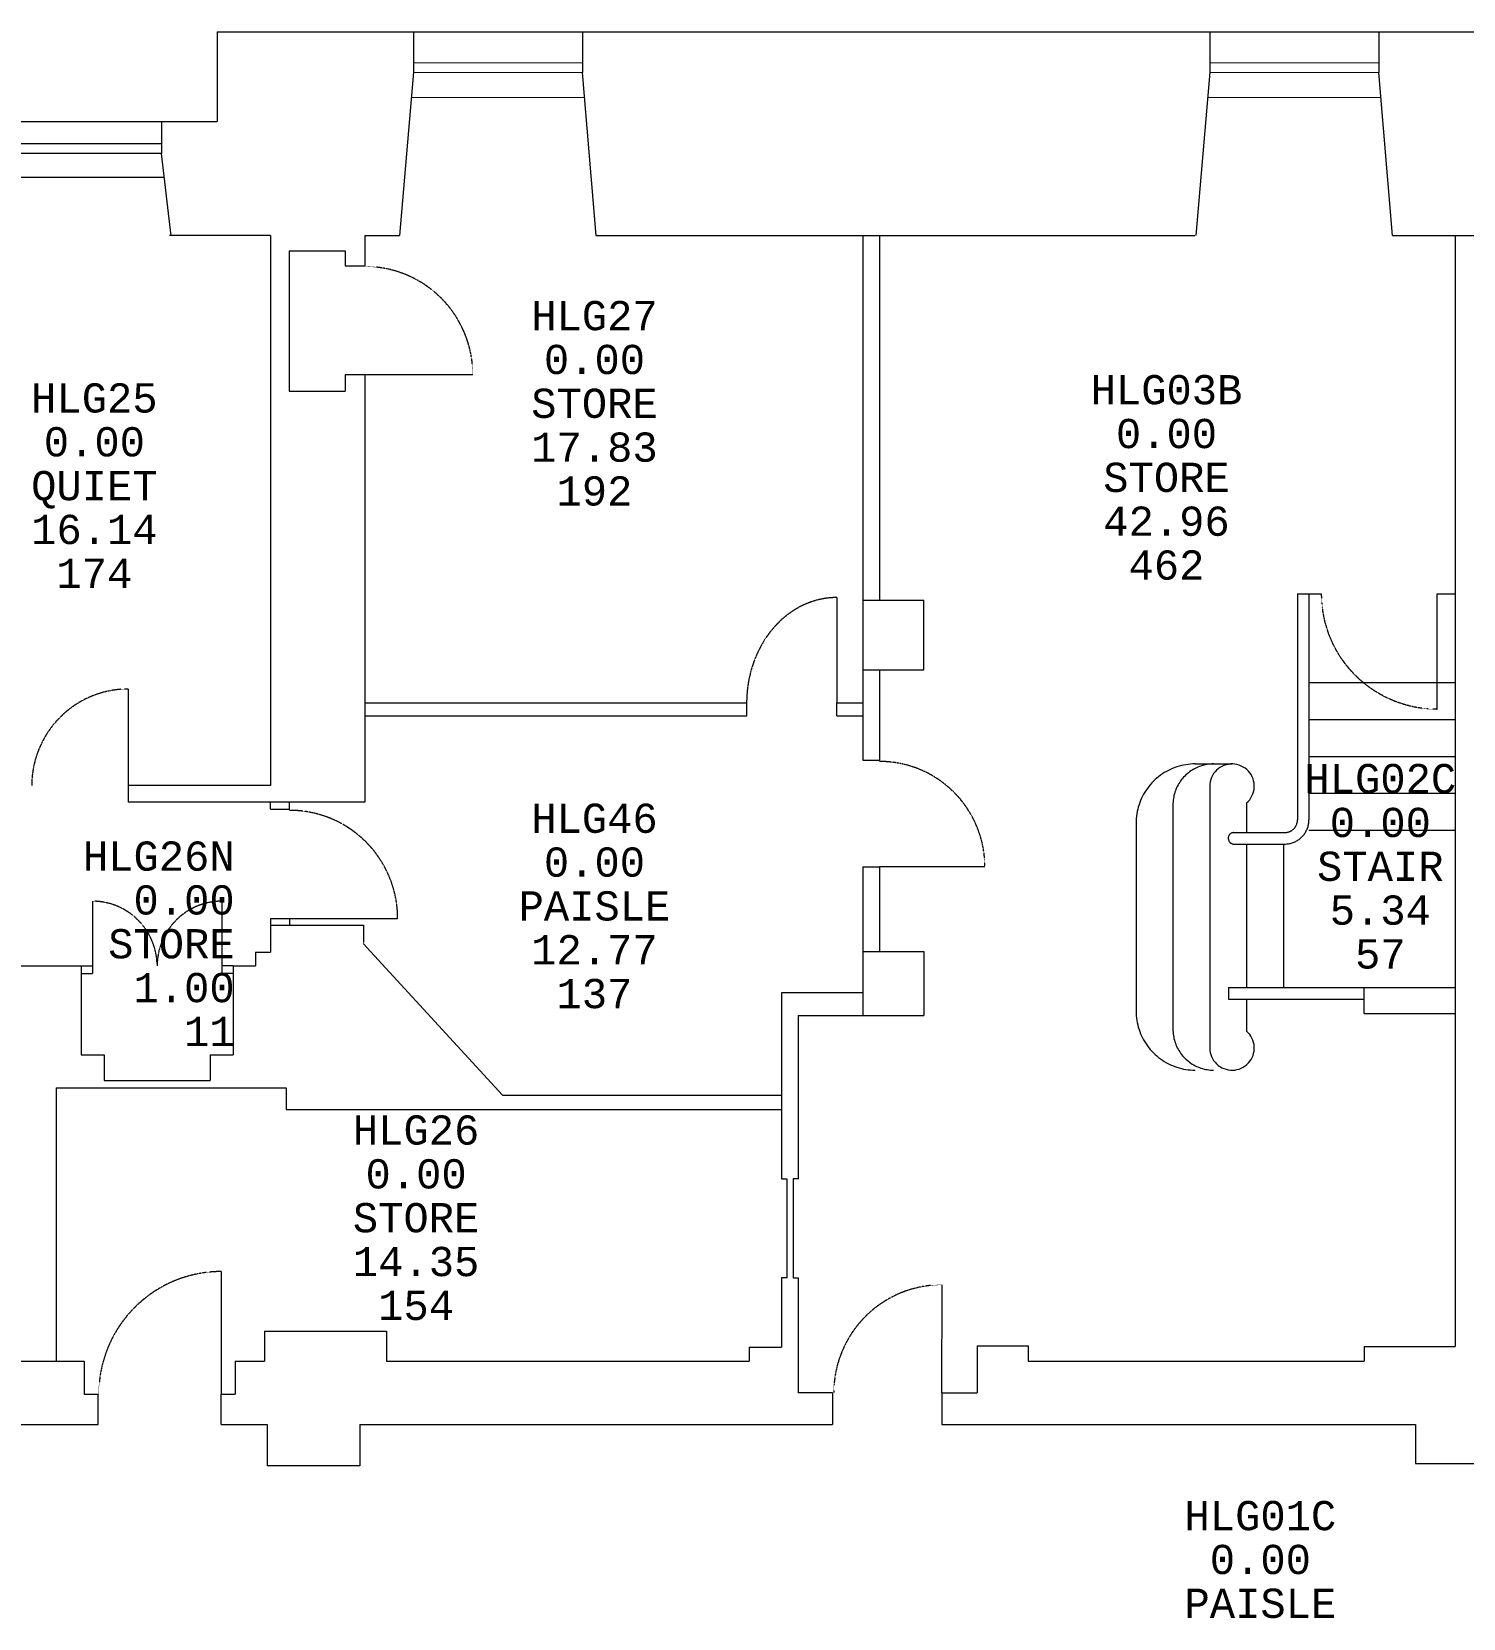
# Model space of a CAD drawing. Extents: x 0 to 84000, y 0 to 59400.
# Drawn here: x 36022 to 47289, y 30182 to 42669 of the extents above; entities that cross this region are included whole.
import ezdxf
from ezdxf.enums import TextEntityAlignment as Align

# ---------------------------------------------------------------- set-up
doc = ezdxf.new("R2010")
doc.units = 0
doc.header["$MEASUREMENT"] = 0
doc.linetypes.add('HIDDEN', pattern=[0.375, 0.25, -0.125])
doc.layers.get('0').update_dxf_attribs({"linetype": 'CONTINUOUS', "lineweight": 0})
for name, color, linetype, lineweight in [('001BUILDING', 7, 'CONTINUOUS', 0), ('001PARTITIONING', 7, 'CONTINUOUS', 0), ('RM$TXT', 7, 'CONTINUOUS', 0)]:
    doc.layers.add(name, color=color, linetype=linetype, lineweight=lineweight)
doc.styles.add('MONOTXT', font='MONOTXT')

# ---------------------------------------------------------------- blocks, each defined once
blk = doc.blocks.new('10HH0220B')
at = {"linetype": 'HIDDEN'}
for p, q in [((-118.889896, 750.642939), (-148.268334, 745.396626)), ((-89.328139, 754.731815), (-118.889896, 750.642939)), ((-59.628644, 757.65695), (-89.328139, 754.731815)), ((-29.837206, 759.413833), (-59.628644, 757.65695)), ((0.000239, 759.999756), (-29.837206, 759.413833)), ((-422.232969, 631.916885), (-446.716378, 614.852915)), ((-397.098507, 648.006485), (-422.232969, 631.916885)), ((-371.351749, 663.096907), (-397.098507, 648.006485)), ((-345.032393, 677.164882), (-371.351749, 663.096907)), ((-318.181022, 690.188718), (-345.032393, 677.164882)), ((-290.83904, 702.148333), (-318.181022, 690.188718)), ((-263.048605, 713.025288), (-290.83904, 702.148333)), ((-234.852568, 722.802809), (-263.048605, 713.025288)), ((-206.294406, 731.465821), (-234.852568, 722.802809)), ((-177.418153, 739.000966), (-206.294406, 731.465821)), ((-148.268334, 745.396626), (-177.418153, 739.000966)), ((-558.084681, 515.888668), (-577.908108, 493.580639)), ((-537.400728, 537.401234), (-558.084681, 515.888668)), ((-515.888143, 558.085167), (-537.400728, 537.401234)), ((-493.580095, 577.908573), (-515.888143, 558.085167)), ((-470.510983, 596.840886), (-493.580095, 577.908573)), ((-446.716378, 614.852915), (-470.510983, 596.840886)), ((-648.006111, 397.099117), (-663.096557, 371.352373)), ((-631.916487, 422.233564), (-648.006111, 397.099117)), ((-614.852494, 446.716957), (-631.916487, 422.233564)), ((-596.840443, 470.511546), (-614.852494, 446.716957)), ((-577.908108, 493.580639), (-596.840443, 470.511546)), ((-713.02504, 263.049276), (-722.802588, 234.853249)), ((-702.14806, 290.839701), (-713.02504, 263.049276)), ((-690.188418, 318.181672), (-702.14806, 290.839701)), ((-677.164557, 345.03303), (-690.188418, 318.181672)), ((-663.096557, 371.352373), (-677.164557, 345.03303)), ((-745.396487, 148.269036), (-750.642827, 118.890603)), ((-739.000799, 177.418849), (-745.396487, 148.269036)), ((-731.465627, 206.295095), (-739.000799, 177.418849)), ((-722.802588, 234.853249), (-731.465627, 206.295095)), ((-759.413805, 29.837921), (-759.999756, 0.000477)), ((-757.656894, 59.629357), (-759.413805, 29.837921)), ((-754.731731, 89.328849), (-757.656894, 59.629357)), ((-750.642827, 118.890603), (-754.731731, 89.328849))]:
    blk.add_line(p, q, dxfattribs=at)
at = {"linetype": 'Continuous'}
blk.add_line((0, 760), (0, 0), dxfattribs=at)
blk = doc.blocks.new('11HH0220B')
at = {"linetype": 'HIDDEN'}
for p, q in [((-386.273949, 757.160626), (-415.733326, 741.394348)), ((-356.217689, 771.756915), (-386.273949, 757.160626)), ((-325.61099, 785.160659), (-356.217689, 771.756915)), ((-294.501147, 797.351147), (-325.61099, 785.160659)), ((-262.93623, 808.309542), (-294.501147, 797.351147)), ((-230.965016, 818.018911), (-262.93623, 808.309542)), ((-198.636907, 826.46425), (-230.965016, 818.018911)), ((-166.001857, 833.632509), (-198.636907, 826.46425)), ((-133.110296, 839.512612), (-166.001857, 833.632509)), ((-100.013049, 844.095473), (-133.110296, 839.512612)), ((-66.761258, 847.374009), (-100.013049, 844.095473)), ((-33.406306, 849.343156), (-66.761258, 847.374009)), ((0.000267, 849.999869), (-33.406306, 849.343156)), ((-552.519881, 645.926899), (-577.479121, 623.712788)), ((-526.706869, 667.142902), (-552.519881, 645.926899)), ((-500.079972, 687.328014), (-526.706869, 667.142902)), ((-472.680335, 706.451044), (-500.079972, 687.328014)), ((-444.550297, 724.482443), (-472.680335, 706.451044)), ((-415.733326, 741.394348), (-444.550297, 724.482443)), ((-668.028033, 525.583795), (-688.168322, 498.922978)), ((-646.855484, 551.432462), (-668.028033, 525.583795)), ((-624.683394, 576.429037), (-646.855484, 551.432462)), ((-601.546022, 600.534896), (-624.683394, 576.429037)), ((-577.479121, 623.712788), (-601.546022, 600.534896)), ((-757.80938, 384.999637), (-772.355085, 354.918865)), ((-742.092684, 414.485496), (-757.80938, 384.999637)), ((-725.229281, 443.330877), (-742.092684, 414.485496)), ((-707.245231, 471.49121), (-725.229281, 443.330877)), ((-688.168322, 498.922978), (-707.245231, 471.49121)), ((-808.750734, 261.576045), (-818.406304, 229.588542)), ((-797.845456, 293.159353), (-808.750734, 261.576045)), ((-785.707321, 324.28966), (-797.845456, 293.159353)), ((-772.355085, 354.918865), (-785.707321, 324.28966)), ((-839.735355, 131.697803), (-844.26253, 98.592893)), ((-833.910593, 164.599209), (-839.735355, 131.697803)), ((-826.797246, 197.246271), (-833.910593, 164.599209)), ((-818.406304, 229.588542), (-826.797246, 197.246271)), ((-849.398153, 31.977416), (-849.998666, -1.430215)), ((-847.485122, 65.335634), (-849.398153, 31.977416)), ((-844.26253, 98.592893), (-847.485122, 65.335634))]:
    blk.add_line(p, q, dxfattribs=at)
at = {"linetype": 'Continuous'}
blk.add_line((0, 0), (0, 850), dxfattribs=at)
blk = doc.blocks.new('15HH0220B')
at = {"linetype": 'Continuous'}
for p, q in [((-1020, 510), (-1020, 0)), ((0, 510), (0, 0))]:
    blk.add_line(p, q, dxfattribs=at)
at = {"linetype": 'HIDDEN'}
for p, q in [((-999.977265, 509.606677), (-1019.99976, 509.999878)), ((-979.985643, 508.427701), (-999.977265, 509.606677)), ((-960.055721, 506.464766), (-979.985643, 508.427701)), ((-940.218229, 503.720899), (-960.055721, 506.464766)), ((-920.503754, 500.200332), (-940.218229, 503.720899)), ((-900.942695, 495.908493), (-920.503754, 500.200332)), ((-99.49584, 500.200289), (-119.0569, 495.908465)), ((-79.781365, 503.72084), (-99.49584, 500.200289)), ((-59.943873, 506.464691), (-79.781365, 503.72084)), ((-40.013952, 508.42761), (-59.943873, 506.464691)), ((-20.022332, 509.606571), (-40.013952, 508.42761)), ((0.00016, 509.999756), (-20.022332, 509.606571)), ((-881.565213, 490.851999), (-900.942695, 495.908493)), ((-862.401188, 485.038648), (-881.565213, 490.851999)), ((-843.480169, 478.477402), (-862.401188, 485.038648)), ((-824.83133, 471.17838), (-843.480169, 478.477402)), ((-806.483427, 463.152835), (-824.83133, 471.17838)), ((-788.464751, 454.413142), (-806.483427, 463.152835)), ((-770.803085, 444.972778), (-788.464751, 454.413142)), ((-753.525663, 434.846298), (-770.803085, 444.972778)), ((-736.659124, 424.049317), (-753.525663, 434.846298)), ((-720.229477, 412.598484), (-736.659124, 424.049317)), ((-704.262053, 400.511454), (-720.229477, 412.598484)), ((-688.781474, 387.806864), (-704.262053, 400.511454)), ((-673.81161, 374.504305), (-688.781474, 387.806864)), ((-331.21817, 387.807008), (-346.188041, 374.504461)), ((-315.737584, 400.511584), (-331.21817, 387.807008)), ((-299.770154, 412.598601), (-315.737584, 400.511584)), ((-283.3405, 424.049422), (-299.770154, 412.598601)), ((-266.473956, 434.846389), (-283.3405, 424.049422)), ((-249.196529, 444.972854), (-266.473956, 434.846389)), ((-231.534859, 454.413204), (-249.196529, 444.972854)), ((-213.516179, 463.152883), (-231.534859, 454.413204)), ((-195.168272, 471.178413), (-213.516179, 463.152883)), ((-176.519431, 478.47742), (-195.168272, 471.178413)), ((-157.598409, 485.038651), (-176.519431, 478.47742)), ((-138.434382, 490.851987), (-157.598409, 485.038651)), ((-119.0569, 495.908465), (-138.434382, 490.851987)), ((-659.375543, 360.624287), (-673.81161, 374.504305)), ((-645.495532, 346.188214), (-659.375543, 360.624287)), ((-632.19298, 331.218343), (-645.495532, 346.188214)), ((-619.488398, 315.737759), (-632.19298, 331.218343)), ((-607.401375, 299.770329), (-619.488398, 315.737759)), ((-595.950549, 283.340676), (-607.401375, 299.770329)), ((-585.153576, 266.474133), (-595.950549, 283.340676)), ((-575.027105, 249.196705), (-585.153576, 266.474133)), ((-434.846138, 266.474366), (-444.97262, 249.196948)), ((-424.049155, 283.3409), (-434.846138, 266.474366)), ((-412.598319, 299.770542), (-424.049155, 283.3409)), ((-400.511287, 315.737961), (-412.598319, 299.770542)), ((-387.806696, 331.218535), (-400.511287, 315.737961)), ((-374.504135, 346.188394), (-387.806696, 331.218535)), ((-360.624116, 360.624456), (-374.504135, 346.188394)), ((-346.188041, 374.504461), (-360.624116, 360.624456)), ((-565.586749, 231.535035), (-575.027105, 249.196705)), ((-556.847065, 213.516355), (-565.586749, 231.535035)), ((-548.821528, 195.168448), (-556.847065, 213.516355)), ((-541.522514, 176.519606), (-548.821528, 195.168448)), ((-534.961278, 157.598584), (-541.522514, 176.519606)), ((-529.147935, 138.434556), (-534.961278, 157.598584)), ((-524.091451, 119.057072), (-529.147935, 138.434556)), ((-490.851856, 138.434844), (-495.908353, 119.057367)), ((-485.038502, 157.598866), (-490.851856, 138.434844)), ((-478.477254, 176.519881), (-485.038502, 157.598866)), ((-471.178229, 195.168716), (-478.477254, 176.519881)), ((-463.152681, 213.516615), (-471.178229, 195.168716)), ((-454.412986, 231.535287), (-463.152681, 213.516615)), ((-444.97262, 249.196948), (-454.412986, 231.535287)), ((-519.799621, 99.496011), (-524.091451, 119.057072)), ((-516.279063, 79.781534), (-519.799621, 99.496011)), ((-513.535206, 59.94404), (-516.279063, 79.781534)), ((-511.57228, 40.014117), (-513.535206, 59.94404)), ((-510.393313, 20.022495), (-511.57228, 40.014117)), ((-510.000122, 0), (-510.393313, 20.022495)), ((-509.606552, 20.022812), (-509.999756, 0.00032)), ((-508.427572, 40.014431), (-509.606552, 20.022812)), ((-506.464635, 59.94435), (-508.427572, 40.014431)), ((-503.720765, 79.781839), (-506.464635, 59.94435)), ((-500.200195, 99.496311), (-503.720765, 79.781839)), ((-495.908353, 119.057367), (-500.200195, 99.496311))]:
    blk.add_line(p, q, dxfattribs=at)
blk = doc.blocks.new('17HH0220B')
at = {"linetype": 'HIDDEN'}
for p, q in [((-404.006194, 876.358103), (-438.100371, 859.821257)), ((-369.289069, 891.543668), (-404.006194, 876.358103)), ((-334.002527, 905.354539), (-369.289069, 891.543668)), ((-298.200978, 917.769418), (-334.002527, 905.354539)), ((-261.939625, 928.769165), (-298.200978, 917.769418)), ((-225.27438, 938.336817), (-261.939625, 928.769165)), ((-188.261779, 946.457623), (-225.27438, 938.336817)), ((-150.958891, 953.11906), (-188.261779, 946.457623)), ((-113.423236, 958.310857), (-150.958891, 953.11906)), ((-75.712691, 962.025009), (-113.423236, 958.310857)), ((-37.885402, 964.255788), (-75.712691, 962.025009)), ((0.000303, 964.999756), (-37.885402, 964.255788)), ((-597.425171, 757.830914), (-626.716874, 733.791857)), ((-567.212282, 780.701451), (-597.425171, 757.830914)), ((-536.124793, 802.368204), (-567.212282, 780.701451)), ((-504.210639, 822.797764), (-536.124793, 802.368204)), ((-471.519029, 841.95863), (-504.210639, 822.797764)), ((-438.100371, 859.821257), (-471.519029, 841.95863)), ((-733.791266, 626.717565), (-757.830351, 597.425885)), ((-708.620729, 655.042893), (-733.791266, 626.717565)), ((-682.35755, 682.358193), (-708.620729, 655.042893)), ((-655.042226, 708.621346), (-682.35755, 682.358193)), ((-626.716874, 733.791857), (-655.042226, 708.621346)), ((-822.797289, 504.211414), (-841.958186, 471.519822)), ((-802.3677, 536.125549), (-822.797289, 504.211414)), ((-780.700917, 567.213017), (-802.3677, 536.125549)), ((-757.830351, 597.425885), (-780.700917, 567.213017)), ((-876.357722, 404.007019), (-891.543321, 369.289909)), ((-859.820845, 438.10118), (-876.357722, 404.007019)), ((-841.958186, 471.519822), (-859.820845, 438.10118)), ((-928.768918, 261.9405), (-938.336605, 225.275264)), ((-917.769138, 298.201843), (-928.768918, 261.9405)), ((-905.354224, 334.00338), (-917.769138, 298.201843)), ((-891.543321, 369.289909), (-905.354224, 334.00338)), ((-953.118918, 150.959789), (-958.31075, 113.424139)), ((-946.457445, 188.26267), (-953.118918, 150.959789)), ((-938.336605, 225.275264), (-946.457445, 188.26267)), ((-964.255753, 37.88631), (-964.999756, 0.000606)), ((-962.024937, 75.713597), (-964.255753, 37.88631)), ((-958.31075, 113.424139), (-962.024937, 75.713597))]:
    blk.add_line(p, q, dxfattribs=at)
at = {"linetype": 'Continuous'}
blk.add_line((0, 965), (0, 0), dxfattribs=at)
blk = doc.blocks.new('12HH0220B')
at = {"linetype": 'HIDDEN'}
for p, q in [((-347.487178, 753.758752), (-376.811702, 739.535351)), ((-317.626855, 766.819911), (-347.487178, 753.758752)), ((-287.276773, 778.69869), (-317.626855, 766.819911)), ((-256.483733, 789.376773), (-287.276773, 778.69869)), ((-225.295213, 798.837695), (-256.483733, 789.376773)), ((-193.759304, 807.066867), (-225.295213, 798.837695)), ((-161.924632, 814.051601), (-193.759304, 807.066867)), ((-129.840285, 819.781127), (-161.924632, 814.051601)), ((-97.555733, 824.24661), (-129.840285, 819.781127)), ((-65.120758, 827.441165), (-97.555733, 824.24661)), ((-32.585371, 829.359867), (-65.120758, 827.441165)), ((0.000261, 829.999756), (-32.585371, 829.359867)), ((-539.041434, 631.137011), (-563.404171, 609.487765)), ((-513.847535, 651.813091), (-539.041434, 631.137011)), ((-487.861321, 671.484122), (-513.847535, 651.813091)), ((-461.12286, 690.119774), (-487.861321, 671.484122)), ((-433.673381, 707.691312), (-461.12286, 690.119774)), ((-405.55521, 724.171642), (-433.673381, 707.691312)), ((-376.811702, 739.535351), (-405.55521, 724.171642)), ((-651.812607, 513.848149), (-671.483663, 487.861953)), ((-631.136504, 539.042029), (-651.812607, 513.848149)), ((-609.487234, 563.404745), (-631.136504, 539.042029)), ((-586.898179, 586.898732), (-609.487234, 563.404745)), ((-563.404171, 609.487765), (-586.898179, 586.898732)), ((-739.534997, 376.812399), (-753.758425, 347.487888)), ((-724.17126, 405.555892), (-739.534997, 376.812399)), ((-707.690904, 433.674048), (-724.17126, 405.555892)), ((-690.11934, 461.12351), (-707.690904, 433.674048)), ((-671.483663, 487.861953), (-690.11934, 461.12351)), ((-789.376532, 256.484476), (-798.837482, 225.295965)), ((-778.69842, 287.277507), (-789.376532, 256.484476)), ((-766.819612, 317.627577), (-778.69842, 287.277507)), ((-753.758425, 347.487888), (-766.819612, 317.627577)), ((-819.781004, 129.841057), (-824.246518, 97.556509)), ((-814.051448, 161.925399), (-819.781004, 129.841057)), ((-807.066684, 193.760064), (-814.051448, 161.925399)), ((-798.837482, 225.295965), (-807.066684, 193.760064)), ((-829.359836, 32.586152), (-829.999756, 0.000521)), ((-827.441104, 65.121537), (-829.359836, 32.586152)), ((-824.246518, 97.556509), (-827.441104, 65.121537))]:
    blk.add_line(p, q, dxfattribs=at)
at = {"linetype": 'Continuous'}
blk.add_line((0, 830), (0, 0), dxfattribs=at)
blk = doc.blocks.new('16HH0220B')
at = {"linetype": 'HIDDEN'}
for p, q in [((-247.018569, 875.840955), (-281.214052, 865.467625)), ((-212.442189, 884.863757), (-247.018569, 875.840955)), ((-177.538226, 892.522118), (-212.442189, 884.863757)), ((-142.360504, 898.804227), (-177.538226, 892.522118)), ((-106.963265, 903.7004), (-142.360504, 898.804227)), ((-71.40109, 907.203085), (-106.963265, 903.7004)), ((-35.728817, 909.306881), (-71.40109, 907.203085)), ((-0.00145, 910.008545), (-35.728817, 909.306881)), ((-505.582353, 756.638644), (-534.898547, 736.20588)), ((-475.486561, 775.904686), (-505.582353, 756.638644)), ((-444.65758, 793.9743), (-475.486561, 775.904686)), ((-413.142945, 810.819622), (-444.65758, 793.9743)), ((-380.991253, 826.414677), (-413.142945, 810.819622)), ((-348.25208, 840.735417), (-380.991253, 826.414677)), ((-314.975909, 853.759761), (-348.25208, 840.735417)), ((-281.214052, 865.467625), (-314.975909, 853.759761)), ((-643.482729, 643.463698), (-668.249301, 617.704156)), ((-617.72392, 668.231031), (-643.482729, 643.463698)), ((-591.012593, 691.967967), (-617.72392, 668.231031)), ((-563.389938, 714.637902), (-591.012593, 691.967967)), ((-534.898547, 736.20588), (-563.389938, 714.637902)), ((-756.653596, 505.559974), (-775.918749, 475.463613)), ((-736.221699, 534.876772), (-756.653596, 505.559974)), ((-714.654564, 563.368802), (-736.221699, 534.876772)), ((-691.985446, 590.992128), (-714.654564, 563.368802)), ((-668.249301, 617.704156), (-691.985446, 590.992128)), ((-826.425944, 380.966811), (-840.745716, 348.227214)), ((-810.831841, 413.118964), (-826.425944, 380.966811)), ((-793.987451, 444.634097), (-810.831841, 413.118964)), ((-775.918749, 475.463613), (-793.987451, 444.634097)), ((-865.475941, 281.188455), (-875.848261, 246.992665)), ((-853.769076, 314.950658), (-865.475941, 281.188455)), ((-840.745716, 348.227214), (-853.769076, 314.950658)), ((-898.808437, 142.333921), (-903.703563, 106.936537)), ((-892.527368, 177.511829), (-898.808437, 142.333921)), ((-884.87004, 212.416018), (-892.527368, 177.511829)), ((-875.848261, 246.992665), (-884.87004, 212.416018)), ((-909.307937, 35.701923), (-910.008545, -0.025464)), ((-907.205196, 71.374259), (-909.307937, 35.701923)), ((-903.703563, 106.936537), (-907.205196, 71.374259))]:
    blk.add_line(p, q, dxfattribs=at)
at = {"linetype": 'Continuous'}
blk.add_line((0, 910.007812), (0, 0), dxfattribs=at)

msp = doc.modelspace()

# ---------------------------------------------------------------- linework, layer by layer
at = {"layer": '001BUILDING', "linetype": 'Continuous'}
for p, q in [((37481, 42669), (48164, 42669)), ((37481, 42669), (37481, 41962)), ((39026, 42669), (39026, 42351)), ((40356, 42669), (40356, 42349)), ((45295, 42669), (45294, 42351)), ((46625, 42669), (46624, 42349)), ((39027, 42350), (38917, 41066)), ((39026, 42351), (40356, 42349)), ((39032, 42426), (40356, 42424)), ((40464, 41066), (40356, 42349)), ((45295, 42350), (45185, 41065)), ((45294, 42426), (46624, 42424)), ((45294, 42351), (46624, 42349)), ((46733, 41066), (46624, 42349)), ((39009, 42154), (40373, 42152)), ((45277, 42154), (46641, 42152)), ((25612, 41962), (37481, 41962)), ((37042, 41962), (37042, 41711)), ((37042, 41786), (35642, 41786)), ((37042, 41711), (35642, 41711)), ((37119, 41064), (37044, 41710)), ((37064, 41523), (35620, 41523)), ((37902, 41066), (37107, 41066)), ((37902, 41066), (37902, 36736)), ((38644, 41066), (38644, 40826)), ((38644, 41066), (38916, 41066)), ((40463, 41066), (45177, 41066)), ((42564, 41066), (42564, 36936)), ((42694, 41066), (42694, 38196)), ((46732, 41066), (48353, 41066)), ((47224, 41066), (47224, 32321)), ((38049, 40946), (38489, 40946)), ((38049, 40946), (38049, 39841)), ((38489, 40946), (38489, 40826)), ((38489, 40826), (38644, 40826)), ((38489, 39971), (38644, 39971)), ((38489, 39971), (38489, 39841)), ((38644, 39971), (38644, 36606)), ((38049, 39841), (38489, 39841)), ((45984, 38246), (45984, 36466)), ((45984, 38246), (46171, 38246)), ((46074, 38246), (46074, 36466)), ((47083, 38246), (47224, 38246)), ((42564, 38196), (43044, 38196)), ((43044, 37646), (43044, 38196)), ((42564, 37646), (43044, 37646)), ((42694, 37646), (42694, 36936)), ((46074, 37546), (47224, 37546)), ((38644, 37386), (41649, 37386)), ((41649, 37286), (41649, 37386)), ((42359, 37286), (42359, 37386)), ((42359, 37386), (42564, 37386)), ((38644, 37286), (41649, 37286)), ((42359, 37286), (42564, 37286)), ((46074, 37256), (47224, 37256)), ((46074, 36966), (47224, 36966)), ((42564, 36936), (42694, 36936)), ((44952, 36847), (44936, 36838)), ((44968, 36855), (44952, 36847)), ((44984, 36863), (44968, 36855)), ((45001, 36871), (44984, 36863)), ((45018, 36877), (45001, 36871)), ((45035, 36883), (45018, 36877)), ((45053, 36889), (45035, 36883)), ((45070, 36893), (45053, 36889)), ((45088, 36897), (45070, 36893)), ((45106, 36900), (45088, 36897)), ((45124, 36903), (45106, 36900)), ((45142, 36905), (45124, 36903)), ((45135, 36844), (45125, 36837)), ((45145, 36851), (45135, 36844)), ((45161, 36906), (45142, 36905)), ((45156, 36858), (45145, 36851)), ((45167, 36865), (45156, 36858)), ((45179, 36906), (45161, 36906)), ((45178, 36871), (45167, 36865)), ((45189, 36876), (45178, 36871)), ((45179, 36906), (45469, 36906)), ((45201, 36881), (45189, 36876)), ((45212, 36886), (45201, 36881)), ((45224, 36890), (45212, 36886)), ((45237, 36894), (45224, 36890)), ((45249, 36897), (45237, 36894)), ((45261, 36900), (45249, 36897)), ((45274, 36902), (45261, 36900)), ((45286, 36904), (45274, 36902)), ((45299, 36905), (45286, 36904)), ((45311, 36906), (45299, 36905)), ((45324, 36906), (45311, 36906)), ((45335, 36844), (45324, 36830)), ((45347, 36856), (45335, 36844)), ((45360, 36868), (45347, 36856)), ((45374, 36878), (45360, 36868)), ((45389, 36887), (45374, 36878)), ((45405, 36894), (45389, 36887)), ((45422, 36900), (45405, 36894)), ((45439, 36903), (45422, 36900)), ((45456, 36906), (45439, 36903)), ((45474, 36906), (45456, 36906)), ((45491, 36905), (45474, 36906)), ((45508, 36902), (45491, 36905)), ((45525, 36897), (45508, 36902)), ((45541, 36890), (45525, 36897)), ((45557, 36882), (45541, 36890)), ((45572, 36873), (45557, 36882)), ((45585, 36862), (45572, 36873)), ((45598, 36850), (45585, 36862)), ((45609, 36836), (45598, 36850)), ((37902, 36736), (36782, 36736)), ((36782, 36736), (36782, 36606)), ((44803, 36714), (44792, 36699)), ((44814, 36729), (44803, 36714)), ((44825, 36743), (44814, 36729)), ((44837, 36757), (44825, 36743)), ((44850, 36770), (44837, 36757)), ((44863, 36783), (44850, 36770)), ((44877, 36795), (44863, 36783)), ((44891, 36806), (44877, 36795)), ((44906, 36817), (44891, 36806)), ((44921, 36828), (44906, 36817)), ((44936, 36838), (44921, 36828)), ((45032, 36718), (45027, 36706)), ((45038, 36729), (45032, 36718)), ((45044, 36741), (45038, 36729)), ((45050, 36752), (45044, 36741)), ((45057, 36762), (45050, 36752)), ((45064, 36773), (45057, 36762)), ((45071, 36783), (45064, 36773)), ((45079, 36793), (45071, 36783)), ((45088, 36802), (45079, 36793)), ((45097, 36811), (45088, 36802)), ((45106, 36820), (45097, 36811)), ((45115, 36828), (45106, 36820)), ((45125, 36837), (45115, 36828)), ((45295, 36749), (45294, 36731)), ((45294, 36731), (45294, 35056)), ((45297, 36766), (45295, 36749)), ((45302, 36783), (45297, 36766)), ((45308, 36799), (45302, 36783)), ((45315, 36815), (45308, 36799)), ((45324, 36830), (45315, 36815)), ((45619, 36822), (45609, 36836)), ((45627, 36806), (45619, 36822)), ((45634, 36790), (45627, 36806)), ((45639, 36773), (45634, 36790)), ((45642, 36756), (45639, 36773)), ((45644, 36739), (45642, 36756)), ((45642, 36704), (45644, 36721)), ((45644, 36721), (45644, 36739)), ((38644, 36606), (36782, 36606)), ((37902, 36551), (37902, 36606)), ((38052, 36551), (38052, 36606)), ((44743, 36602), (44737, 36585)), ((44749, 36619), (44743, 36602)), ((44757, 36636), (44749, 36619)), ((44765, 36652), (44757, 36636)), ((44773, 36668), (44765, 36652)), ((44782, 36684), (44773, 36668)), ((44792, 36699), (44782, 36684)), ((45005, 36608), (45004, 36596)), ((45004, 36596), (45004, 36583)), ((45004, 36589), (45004, 35056)), ((45006, 36621), (45005, 36608)), ((45007, 36633), (45006, 36621)), ((45010, 36646), (45007, 36633)), ((45012, 36658), (45010, 36646)), ((45015, 36670), (45012, 36658)), ((45019, 36683), (45015, 36670)), ((45023, 36695), (45019, 36683)), ((45027, 36706), (45023, 36695)), ((45584, 36599), (45596, 36611)), ((45584, 36599), (45584, 36366)), ((45596, 36611), (45608, 36625)), ((45608, 36625), (45618, 36639)), ((45618, 36639), (45626, 36654)), ((45626, 36654), (45633, 36670)), ((45633, 36670), (45638, 36687)), ((45638, 36687), (45642, 36704)), ((46074, 36676), (47224, 36676)), ((37902, 36551), (38052, 36551)), ((44715, 36478), (44714, 36459)), ((44717, 36496), (44715, 36478)), ((44720, 36514), (44717, 36496)), ((44723, 36532), (44720, 36514)), ((44727, 36550), (44723, 36532)), ((44731, 36567), (44727, 36550)), ((44737, 36585), (44731, 36567)), ((45984, 36462), (45984, 36466)), ((46074, 36459), (46074, 36466)), ((44714, 36459), (44714, 36441)), ((44714, 36441), (44714, 35056)), ((45444, 36341), (45442, 36338)), ((45445, 36344), (45444, 36341)), ((45447, 36347), (45445, 36344)), ((45450, 36350), (45447, 36347)), ((45452, 36353), (45450, 36350)), ((45455, 36355), (45452, 36353)), ((45457, 36357), (45455, 36355)), ((45460, 36359), (45457, 36357)), ((45463, 36361), (45460, 36359)), ((45467, 36363), (45463, 36361)), ((45470, 36364), (45467, 36363)), ((45473, 36365), (45470, 36364)), ((45477, 36365), (45473, 36365)), ((45480, 36366), (45477, 36365)), ((45484, 36366), (45480, 36366)), ((45484, 36366), (45884, 36366)), ((45884, 36366), (45888, 36366)), ((45888, 36366), (45892, 36366)), ((45892, 36366), (45896, 36367)), ((45896, 36367), (45900, 36367)), ((45900, 36367), (45903, 36368)), ((45903, 36368), (45907, 36369)), ((45907, 36369), (45911, 36370)), ((45911, 36370), (45915, 36371)), ((45915, 36371), (45919, 36372)), ((45919, 36372), (45922, 36374)), ((45922, 36374), (45926, 36375)), ((45926, 36375), (45929, 36377)), ((45929, 36377), (45933, 36379)), ((45933, 36379), (45936, 36381)), ((45936, 36381), (45939, 36383)), ((45939, 36383), (45943, 36385)), ((45943, 36385), (45946, 36388)), ((45946, 36388), (45949, 36390)), ((45949, 36390), (45952, 36393)), ((45952, 36393), (45955, 36395)), ((45955, 36395), (45957, 36398)), ((45957, 36398), (45960, 36401)), ((45960, 36401), (45962, 36404)), ((45962, 36404), (45965, 36407)), ((45965, 36407), (45967, 36411)), ((45967, 36411), (45969, 36414)), ((45969, 36414), (45971, 36417)), ((45971, 36417), (45973, 36421)), ((45973, 36421), (45975, 36424)), ((45975, 36424), (45976, 36428)), ((45976, 36428), (45978, 36432)), ((45978, 36432), (45979, 36435)), ((45979, 36435), (45980, 36439)), ((45980, 36439), (45981, 36443)), ((45981, 36443), (45982, 36447)), ((45982, 36447), (45983, 36450)), ((45983, 36454), (45984, 36458)), ((45983, 36450), (45983, 36454)), ((45984, 36458), (45984, 36462)), ((46023, 36337), (46028, 36343)), ((46028, 36343), (46033, 36348)), ((46033, 36348), (46038, 36354)), ((46038, 36354), (46042, 36361)), ((46042, 36361), (46046, 36367)), ((46046, 36367), (46050, 36373)), ((46050, 36373), (46053, 36380)), ((46053, 36380), (46056, 36387)), ((46056, 36387), (46059, 36393)), ((46059, 36393), (46062, 36400)), ((46062, 36400), (46065, 36407)), ((46065, 36407), (46067, 36415)), ((46067, 36415), (46069, 36422)), ((46069, 36422), (46070, 36429)), ((46070, 36429), (46072, 36436)), ((46072, 36436), (46073, 36444)), ((46073, 36451), (46074, 36459)), ((46073, 36444), (46073, 36451)), ((46074, 36386), (47224, 36386)), ((45440, 36331), (45439, 36328)), ((45439, 36328), (45439, 36324)), ((45439, 36324), (45439, 36321)), ((45439, 36321), (45439, 36317)), ((45439, 36317), (45440, 36314)), ((45441, 36335), (45440, 36331)), ((45440, 36314), (45440, 36310)), ((45440, 36310), (45441, 36307)), ((45442, 36338), (45441, 36335)), ((45441, 36307), (45443, 36303)), ((45443, 36303), (45444, 36300)), ((45444, 36300), (45446, 36297)), ((45446, 36297), (45448, 36294)), ((45448, 36294), (45450, 36291)), ((45450, 36291), (45453, 36289)), ((45453, 36289), (45455, 36286)), ((45455, 36286), (45458, 36284)), ((45458, 36284), (45461, 36282)), ((45461, 36282), (45464, 36281)), ((45464, 36281), (45467, 36279)), ((45467, 36279), (45471, 36278)), ((45471, 36278), (45474, 36277)), ((45474, 36277), (45478, 36276)), ((45478, 36276), (45481, 36276)), ((45481, 36276), (45485, 36276)), ((45483, 36276), (45884, 36276)), ((45584, 36276), (45584, 35146)), ((45874, 36276), (45874, 35146)), ((45884, 36276), (45891, 36276)), ((45891, 36276), (45899, 36277)), ((45899, 36277), (45906, 36277)), ((45906, 36277), (45914, 36278)), ((45914, 36278), (45921, 36280)), ((45921, 36280), (45928, 36281)), ((45928, 36281), (45935, 36283)), ((45935, 36283), (45943, 36285)), ((45943, 36285), (45950, 36288)), ((45950, 36288), (45957, 36291)), ((45957, 36291), (45963, 36294)), ((45963, 36294), (45970, 36297)), ((45970, 36297), (45977, 36300)), ((45977, 36300), (45983, 36304)), ((45983, 36304), (45989, 36308)), ((45989, 36308), (45996, 36312)), ((45996, 36312), (46002, 36317)), ((46002, 36317), (46007, 36322)), ((46007, 36322), (46013, 36327)), ((46013, 36327), (46018, 36332)), ((46018, 36332), (46023, 36337)), ((42564, 36096), (42694, 36096)), ((42564, 36096), (42564, 34926)), ((42694, 36096), (42694, 35431)), ((37902, 35691), (37902, 35636)), ((37902, 35691), (38052, 35691)), ((37902, 35636), (38632, 35636)), ((37902, 35636), (37902, 35426)), ((38052, 35691), (38052, 35636)), ((38632, 35636), (38632, 35501)), ((38630, 35494), (39726, 34298)), ((37782, 35426), (37902, 35426)), ((37782, 35426), (37782, 35316)), ((42564, 35431), (43044, 35431)), ((43044, 35431), (43044, 34926)), ((33032, 35316), (36412, 35316)), ((36412, 35316), (36412, 34616)), ((36412, 35316), (36499, 35316)), ((36412, 35256), (36499, 35256)), ((36499, 35316), (36499, 35256)), ((37519, 35316), (37519, 35256)), ((37607, 35316), (37519, 35316)), ((37607, 35256), (37519, 35256)), ((37607, 35316), (37782, 35316)), ((37607, 35316), (37607, 34616)), ((42564, 35106), (41924, 35106)), ((41924, 35106), (41924, 33641)), ((45440, 35146), (47224, 35146)), ((45440, 35146), (45440, 35056)), ((46509, 34941), (46509, 35146)), ((44714, 35056), (44714, 34958)), ((45004, 35056), (45004, 34814)), ((45294, 35056), (45294, 34671)), ((45440, 35056), (46509, 35056)), ((45584, 35056), (45584, 34803)), ((42054, 34926), (43044, 34926)), ((42054, 34926), (42054, 33641)), ((44714, 34961), (44714, 34943)), ((44714, 34943), (44715, 34925)), ((44715, 34925), (44717, 34906)), ((44717, 34906), (44720, 34888)), ((44720, 34888), (44723, 34870)), ((44723, 34870), (44727, 34853)), ((44727, 34853), (44731, 34835)), ((46509, 34941), (47224, 34941)), ((44731, 34835), (44737, 34817)), ((44737, 34817), (44743, 34800)), ((44743, 34800), (44749, 34783)), ((44749, 34783), (44757, 34766)), ((44757, 34766), (44765, 34750)), ((44765, 34750), (44773, 34734)), ((44773, 34734), (44782, 34718)), ((44782, 34718), (44792, 34703)), ((45004, 34819), (45004, 34807)), ((45004, 34807), (45005, 34794)), ((45005, 34794), (45006, 34781)), ((45006, 34781), (45007, 34769)), ((45007, 34769), (45010, 34756)), ((45010, 34756), (45012, 34744)), ((45012, 34744), (45015, 34732)), ((45015, 34732), (45019, 34720)), ((45019, 34720), (45023, 34708)), ((45596, 34791), (45584, 34803)), ((45608, 34778), (45596, 34791)), ((45618, 34763), (45608, 34778)), ((45626, 34748), (45618, 34763)), ((45633, 34732), (45626, 34748)), ((45638, 34715), (45633, 34732)), ((36412, 34616), (36592, 34616)), ((36592, 34616), (36592, 34416)), ((37427, 34616), (37427, 34416)), ((37427, 34616), (37607, 34616)), ((44792, 34703), (44803, 34688)), ((44803, 34688), (44814, 34673)), ((44814, 34673), (44825, 34659)), ((44825, 34659), (44837, 34645)), ((44837, 34645), (44850, 34632)), ((44850, 34632), (44863, 34620)), ((44863, 34620), (44877, 34608)), ((44877, 34608), (44891, 34596)), ((44891, 34596), (44906, 34585)), ((45023, 34708), (45027, 34696)), ((45027, 34696), (45032, 34684)), ((45032, 34684), (45038, 34673)), ((45038, 34673), (45044, 34662)), ((45044, 34662), (45050, 34651)), ((45050, 34651), (45057, 34640)), ((45057, 34640), (45064, 34630)), ((45064, 34630), (45071, 34619)), ((45071, 34619), (45079, 34610)), ((45079, 34610), (45088, 34600)), ((45088, 34600), (45097, 34591)), ((45097, 34591), (45106, 34582)), ((45294, 34671), (45295, 34654)), ((45295, 34654), (45297, 34636)), ((45297, 34636), (45302, 34619)), ((45302, 34619), (45308, 34603)), ((45308, 34603), (45315, 34587)), ((45619, 34580), (45627, 34596)), ((45627, 34596), (45634, 34612)), ((45634, 34612), (45639, 34629)), ((45642, 34698), (45638, 34715)), ((45639, 34629), (45642, 34646)), ((45644, 34681), (45642, 34698)), ((45642, 34646), (45644, 34663)), ((45644, 34663), (45644, 34681)), ((44906, 34585), (44921, 34574)), ((44921, 34574), (44936, 34565)), ((44936, 34565), (44952, 34555)), ((44952, 34555), (44968, 34547)), ((44968, 34547), (44984, 34539)), ((44984, 34539), (45001, 34532)), ((45001, 34532), (45018, 34525)), ((45018, 34525), (45035, 34519)), ((45035, 34519), (45053, 34514)), ((45053, 34514), (45070, 34509)), ((45070, 34509), (45088, 34505)), ((45088, 34505), (45106, 34502)), ((45106, 34582), (45115, 34574)), ((45106, 34502), (45124, 34499)), ((45115, 34574), (45125, 34566)), ((45124, 34499), (45142, 34498)), ((45125, 34566), (45135, 34558)), ((45135, 34558), (45145, 34551)), ((45142, 34498), (45161, 34496)), ((45145, 34551), (45156, 34544)), ((45156, 34544), (45167, 34537)), ((45161, 34496), (45179, 34496)), ((45167, 34537), (45178, 34531)), ((45178, 34531), (45189, 34526)), ((45189, 34526), (45201, 34521)), ((45201, 34521), (45212, 34516)), ((45212, 34516), (45224, 34512)), ((45224, 34512), (45237, 34508)), ((45237, 34508), (45249, 34505)), ((45249, 34505), (45261, 34502)), ((45261, 34502), (45274, 34500)), ((45274, 34500), (45286, 34498)), ((45286, 34498), (45299, 34497)), ((45299, 34497), (45311, 34496)), ((45311, 34496), (45324, 34496)), ((45315, 34587), (45324, 34572)), ((45324, 34572), (45335, 34558)), ((45335, 34558), (45347, 34546)), ((45347, 34546), (45360, 34534)), ((45360, 34534), (45374, 34524)), ((45374, 34524), (45389, 34515)), ((45389, 34515), (45405, 34508)), ((45405, 34508), (45422, 34503)), ((45422, 34503), (45439, 34499)), ((45439, 34499), (45456, 34497)), ((45456, 34497), (45474, 34496)), ((45474, 34496), (45491, 34497)), ((45491, 34497), (45508, 34501)), ((45508, 34501), (45525, 34505)), ((45525, 34505), (45541, 34512)), ((45541, 34512), (45557, 34520)), ((45557, 34520), (45572, 34529)), ((45572, 34529), (45585, 34540)), ((45585, 34540), (45598, 34553)), ((45598, 34553), (45609, 34566)), ((45609, 34566), (45619, 34580)), ((36214, 34356), (36214, 32206)), ((36214, 34356), (38024, 34356)), ((36592, 34416), (37427, 34416)), ((38024, 34356), (38024, 34186)), ((39726, 34298), (41924, 34298)), ((38024, 34186), (41924, 34186)), ((41924, 33641), (41964, 33641)), ((41964, 33641), (41964, 32861)), ((42059, 33641, -13), (42014, 33641, -13)), ((42014, 33641, -13), (42014, 32861, -13)), ((41924, 32861), (41924, 32316)), ((41964, 32861), (41924, 32861, -13)), ((42014, 32861, -13), (42054, 32861)), ((42054, 32861), (42054, 31956)), ((37854, 32441), (37854, 32206)), ((37854, 32441), (38814, 32441)), ((38814, 32441), (38814, 32206)), ((41669, 32316), (41669, 32206)), ((41669, 32316), (41924, 32316)), ((43464, 32326), (43864, 32326)), ((43464, 32326), (43464, 31956)), ((43864, 32326), (43864, 32206)), ((46509, 32321), (46509, 32206)), ((46509, 32321), (47224, 32321)), ((35104, 32206), (36434, 32206)), ((36434, 32206), (36434, 31946)), ((37624, 32206), (37854, 32206)), ((37624, 32206), (37624, 31946)), ((38814, 32206), (41669, 32206)), ((43864, 32206), (46509, 32206)), ((36434, 31946), (36544, 31946)), ((36544, 31706), (36544, 31946)), ((37514, 31706), (37514, 31946)), ((37514, 31946), (37624, 31946)), ((42324, 31956), (42054, 31956)), ((42324, 31956), (42324, 31706)), ((43184, 31956), (43184, 31706)), ((43184, 31956), (43464, 31956)), ((35104, 31706), (36544, 31706)), ((37514, 31706), (37874, 31706)), ((37874, 31706), (37874, 31381)), ((38604, 31706), (38604, 31381)), ((38604, 31706), (42324, 31706)), ((43184, 31706), (46914, 31706)), ((46914, 31706), (46914, 31401)), ((38604, 31381), (37874, 31381)), ((46914, 31401), (47894, 31401))]:
    msp.add_line(p, q, dxfattribs=at)

# ---------------------------------------------------------------- block references
at = {"layer": '001PARTITIONING', "linetype": 'Continuous', "zscale": 0.999998}
for name, p, xscale, yscale, rotation in [('11HH0220B', (38644, 39971), 0.999998, 0.999998, 270), ('12HH0220B', (42359, 37386), 0.8560816, 0.999998, 3.6e-05), ('16HH0220B', (47084, 38246), 0.999998, -0.999998, 0.001722), ('10HH0220B', (36782, 36736), 0.999998, 0.999998, 0.00033), ('12HH0220B', (42694, 36096), 0.999998, 0.999998, 270.000036), ('11HH0220B', (38052, 35691), 0.999998, 0.999998, 270), ('11HH0220B', (43184, 31956), 0.999998, 0.999998, 359.77706)]:
    msp.add_blockref(name, p, dxfattribs=dict(at, xscale=xscale, yscale=yscale, rotation=rotation))
at = {"layer": '001PARTITIONING', "linetype": 'Continuous', "xscale": 0.999998, "yscale": 0.999998, "zscale": 0.999998}
for name, p in [('15HH0220B', (37519, 35316)), ('17HH0220B', (37514, 31946))]:
    msp.add_blockref(name, p, dxfattribs=at)

# ---------------------------------------------------------------- texts
at = {"layer": 'RM$TXT', "style": 'MONOTXT'}
for s, p in [('HLG27', (40451, 40320)), ('0.00', (40451, 39975)), ('HLG03B', (44953, 39737)), ('HLG25', (36515, 39672)), ('STORE', (40451, 39630)), ('0.00', (44953, 39392)), ('0.00', (36515, 39327)), ('17.83', (40451, 39285)), ('QUIET', (36515, 38982)), ('STORE', (44953, 39047)), ('192', (40451, 38940)), ('16.14', (36515, 38637)), ('42.96', (44953, 38702)), ('462', (44953, 38357)), ('174', (36515, 38292)), ('HLG02C', (46636, 36676)), ('HLG46', (40451, 36364)), ('0.00', (46636, 36331)), ('0.00', (40451, 36019)), ('STAIR', (46636, 35986)), ('PAISLE', (40451, 35674)), ('5.34', (46636, 35641)), ('12.77', (40451, 35329)), ('57', (46636, 35296)), ('137', (40451, 34984)), ('HLG26', (39047, 33910)), ('0.00', (39047, 33565)), ('STORE', (39047, 33220)), ('14.35', (39047, 32875)), ('154', (39047, 32530)), ('HLG01C', (45692, 30875)), ('0.00', (45692, 30530)), ('PAISLE', (45692, 30185))]:
    msp.add_text(s, height=230, dxfattribs=at).set_placement(p, align=Align.CENTER)
for s, p in [('HLG26N', (37619, 36066)), ('0.00', (37619, 35721)), ('STORE', (37619, 35376)), ('1.00', (37619, 35031)), ('11', (37619, 34686))]:
    msp.add_text(s, height=230, dxfattribs=at).set_placement(p, align=Align.RIGHT)

doc.saveas('drawing.dxf')
